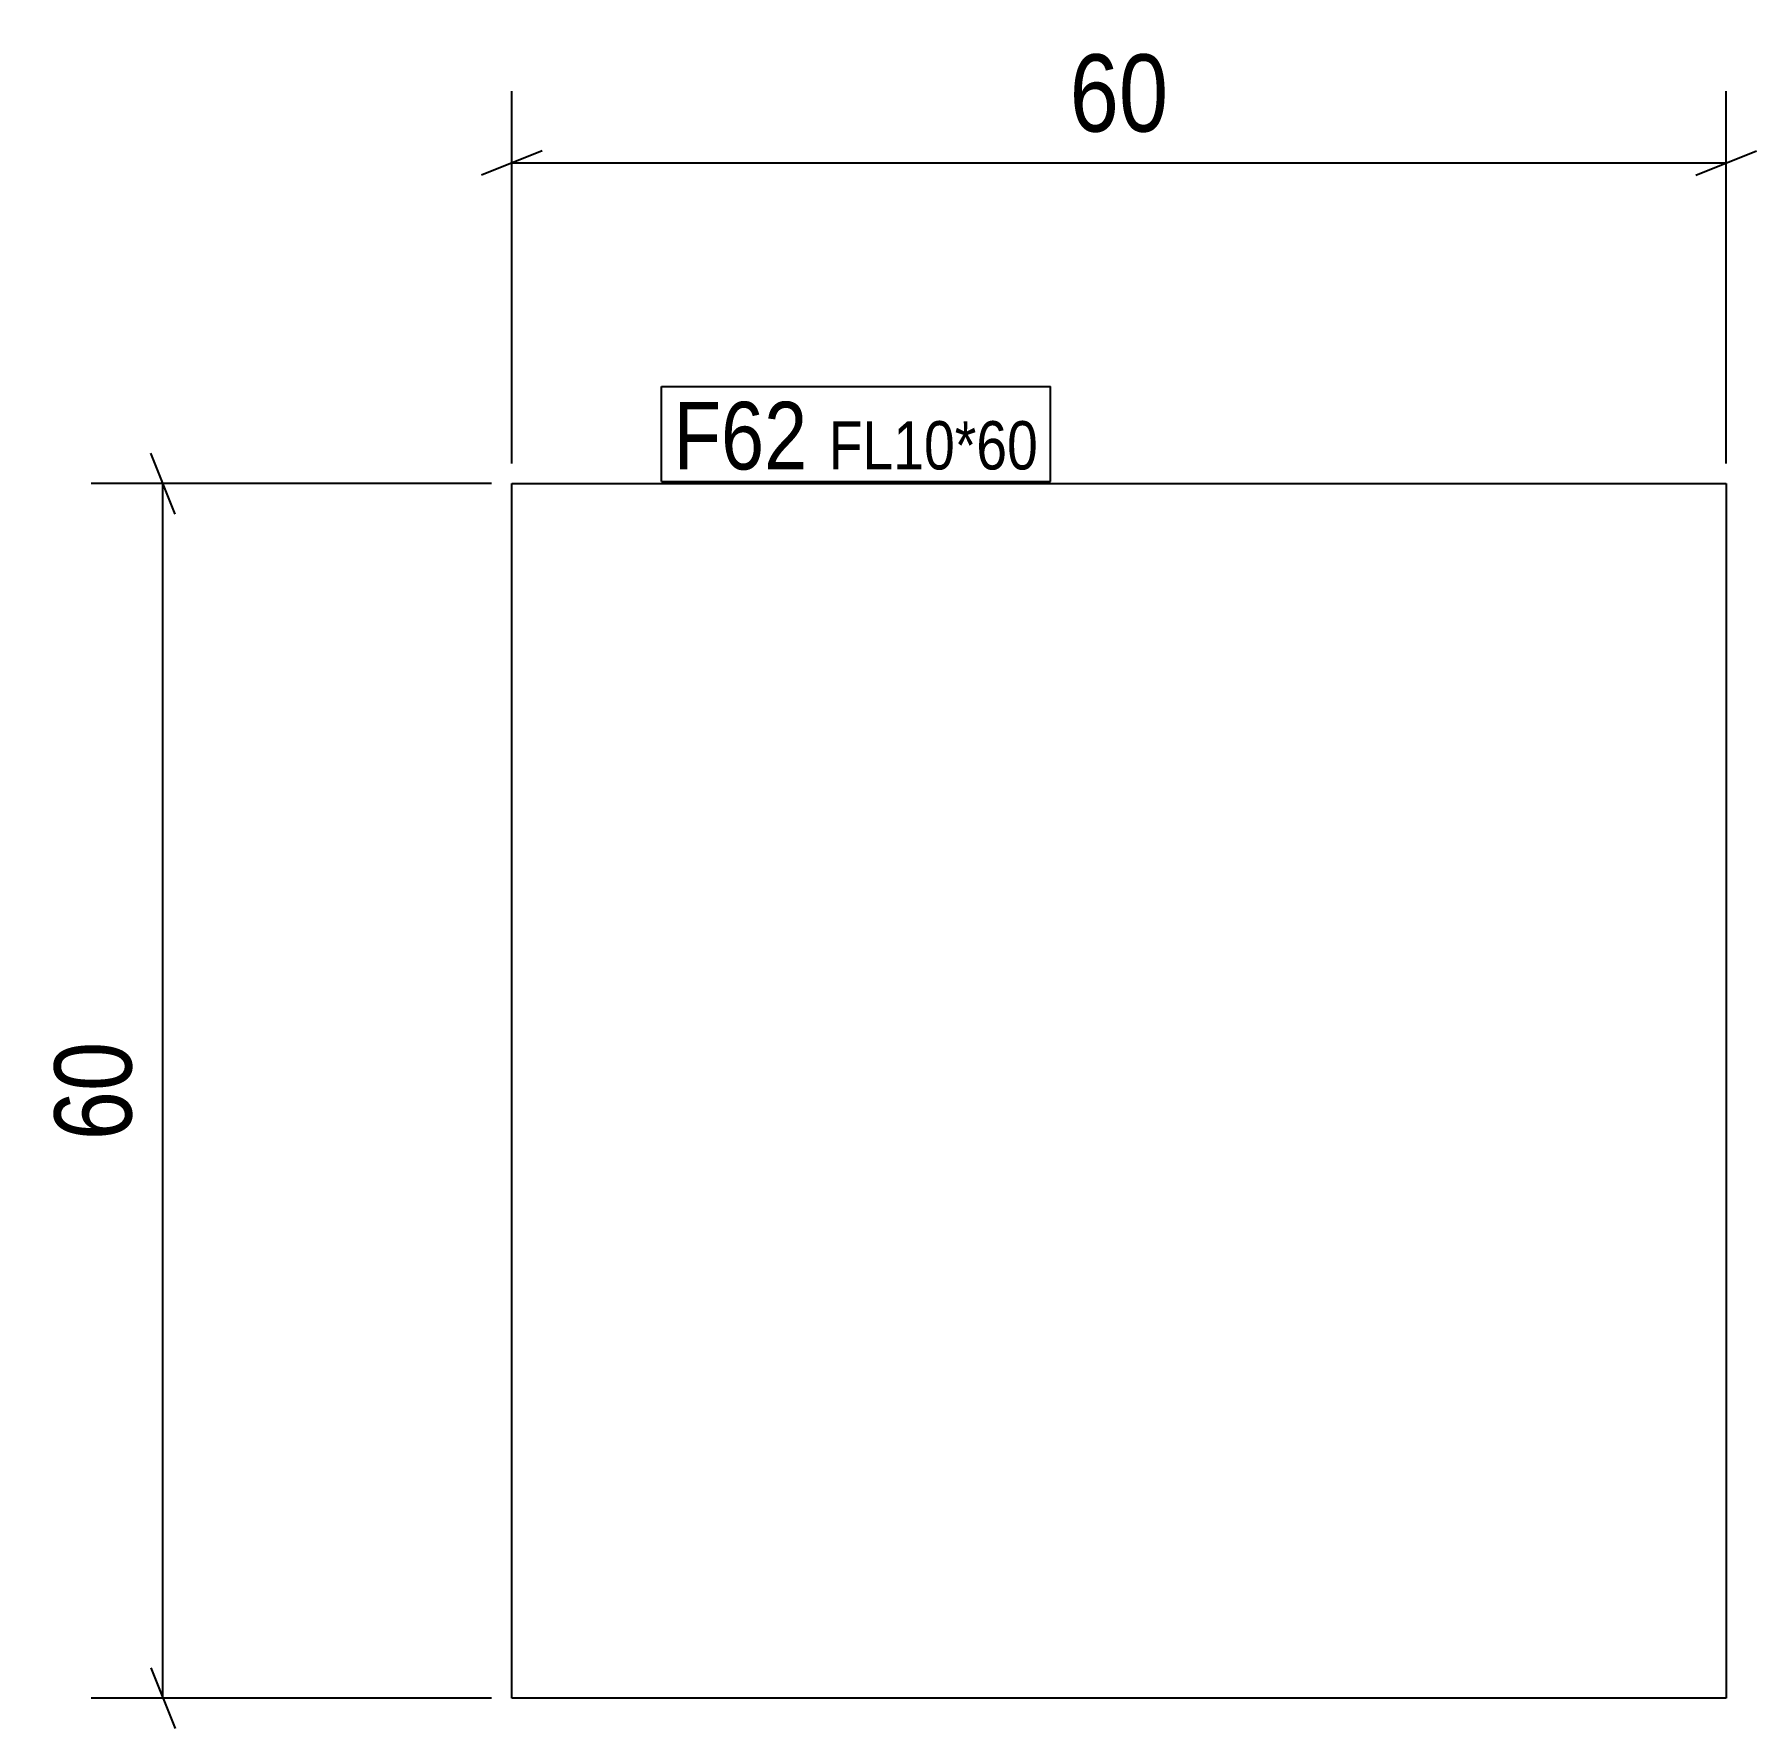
# Model space of a CAD drawing. Header units: millimetres. Extents: x 2.2 to 87.3, y 3 to 86.7.
import ezdxf

# ---------------------------------------------------------------- set-up
doc = ezdxf.new("R2010")
doc.units = ezdxf.units.MM
for name, color, linetype in [('MÅLSÆTNING', 7, 'Continuous'), ('STÅL', 7, 'Continuous'), ('TEKST', 7, 'Continuous')]:
    doc.layers.add(name, color=color, linetype=linetype)
doc.styles.add('Arial Narrow', font='ARIALN.TTF', dxfattribs={"height": 0.2})

msp = doc.modelspace()

# ---------------------------------------------------------------- linework, layer by layer
at = {"layer": 'MÅLSÆTNING', "color": 7, "linetype": 'Continuous'}
for p, q in [((25.785, 65.5), (25.785, 83.891)), ((85.785, 65.5), (85.785, 83.891)), ((27.285, 80.941), (24.285, 79.741)), ((84.285, 79.741), (87.285, 80.941)), ((25.785, 80.341), (85.785, 80.341)), ((9.15, 63), (7.95, 66)), ((24.785, 64.5), (5, 64.5)), ((8.55, 4.5), (8.55, 64.5)), ((7.95, 6), (9.15, 3)), ((24.785, 4.5), (5, 4.5))]:
    msp.add_line(p, q, dxfattribs=at)
at = {"layer": 'STÅL', "color": 2, "linetype": 'Continuous'}
for p, q in [((25.785, 64.5), (85.785, 64.5)), ((25.785, 4.5), (25.785, 64.5)), ((85.785, 64.5), (85.785, 4.5)), ((85.785, 4.5), (25.785, 4.5))]:
    msp.add_line(p, q, dxfattribs=at)
at = {"layer": 'TEKST', "color": 7, "linetype": 'Continuous'}
for p, q in [((33.185, 69.3), (52.395, 69.3)), ((33.185, 64.6), (33.185, 69.3)), ((52.395, 64.6), (52.395, 69.3)), ((33.185, 64.6), (52.395, 64.6))]:
    msp.add_line(p, q, dxfattribs=at)

# ---------------------------------------------------------------- wipeouts: each hides what was drawn before it
at = {"color": 0}
for points, layer in [([(59.022, 81.091), (59.022, 86.691), (52.547, 86.691), (52.547, 81.091)], 'MÅLSÆTNING'), ([(7.8, 37.738), (2.2, 37.737), (2.2, 31.262), (7.8, 31.263)], 'MÅLSÆTNING'), ([(40.391, 65.2), (40.391, 68.7), (33.785, 68.7), (33.785, 65.2)], 'TEKST'), ([(51.795, 65.2), (51.795, 67.7), (41.441, 67.7), (41.441, 65.2)], 'TEKST')]:
    msp.add_wipeout(points, dxfattribs=at).dxf.layer = layer

# ---------------------------------------------------------------- next in the draw order: texts
at = {"layer": 'MÅLSÆTNING', "color": 3, "style": 'Arial Narrow'}
msp.add_text('60', height=3.8177, dxfattribs=at).set_placement((53.347, 81.891))
msp.add_text('60', height=3.8177, rotation=90.00021, dxfattribs=at).set_placement((7, 32.063))

# ---------------------------------------------------------------- next in the draw order: wipeouts: each hides what was drawn before it
at = {"color": 0}
for points in [[(40.391, 65.2), (40.391, 68.7), (33.785, 68.7), (33.785, 65.2)], [(51.795, 65.2), (51.795, 67.7), (41.441, 67.7), (41.441, 65.2)]]:
    msp.add_wipeout(points, dxfattribs=at).dxf.layer = 'TEKST'

# ---------------------------------------------------------------- next in the draw order: texts
at = {"layer": 'TEKST', "color": 3, "style": 'Arial Narrow'}
for s, height, p in [('F62', 3.3405, (33.785, 65.2)), ('FL10*60', 2.3861, (41.441, 65.2))]:
    msp.add_text(s, height=height, dxfattribs=at).set_placement(p)

doc.saveas('drawing.dxf')
